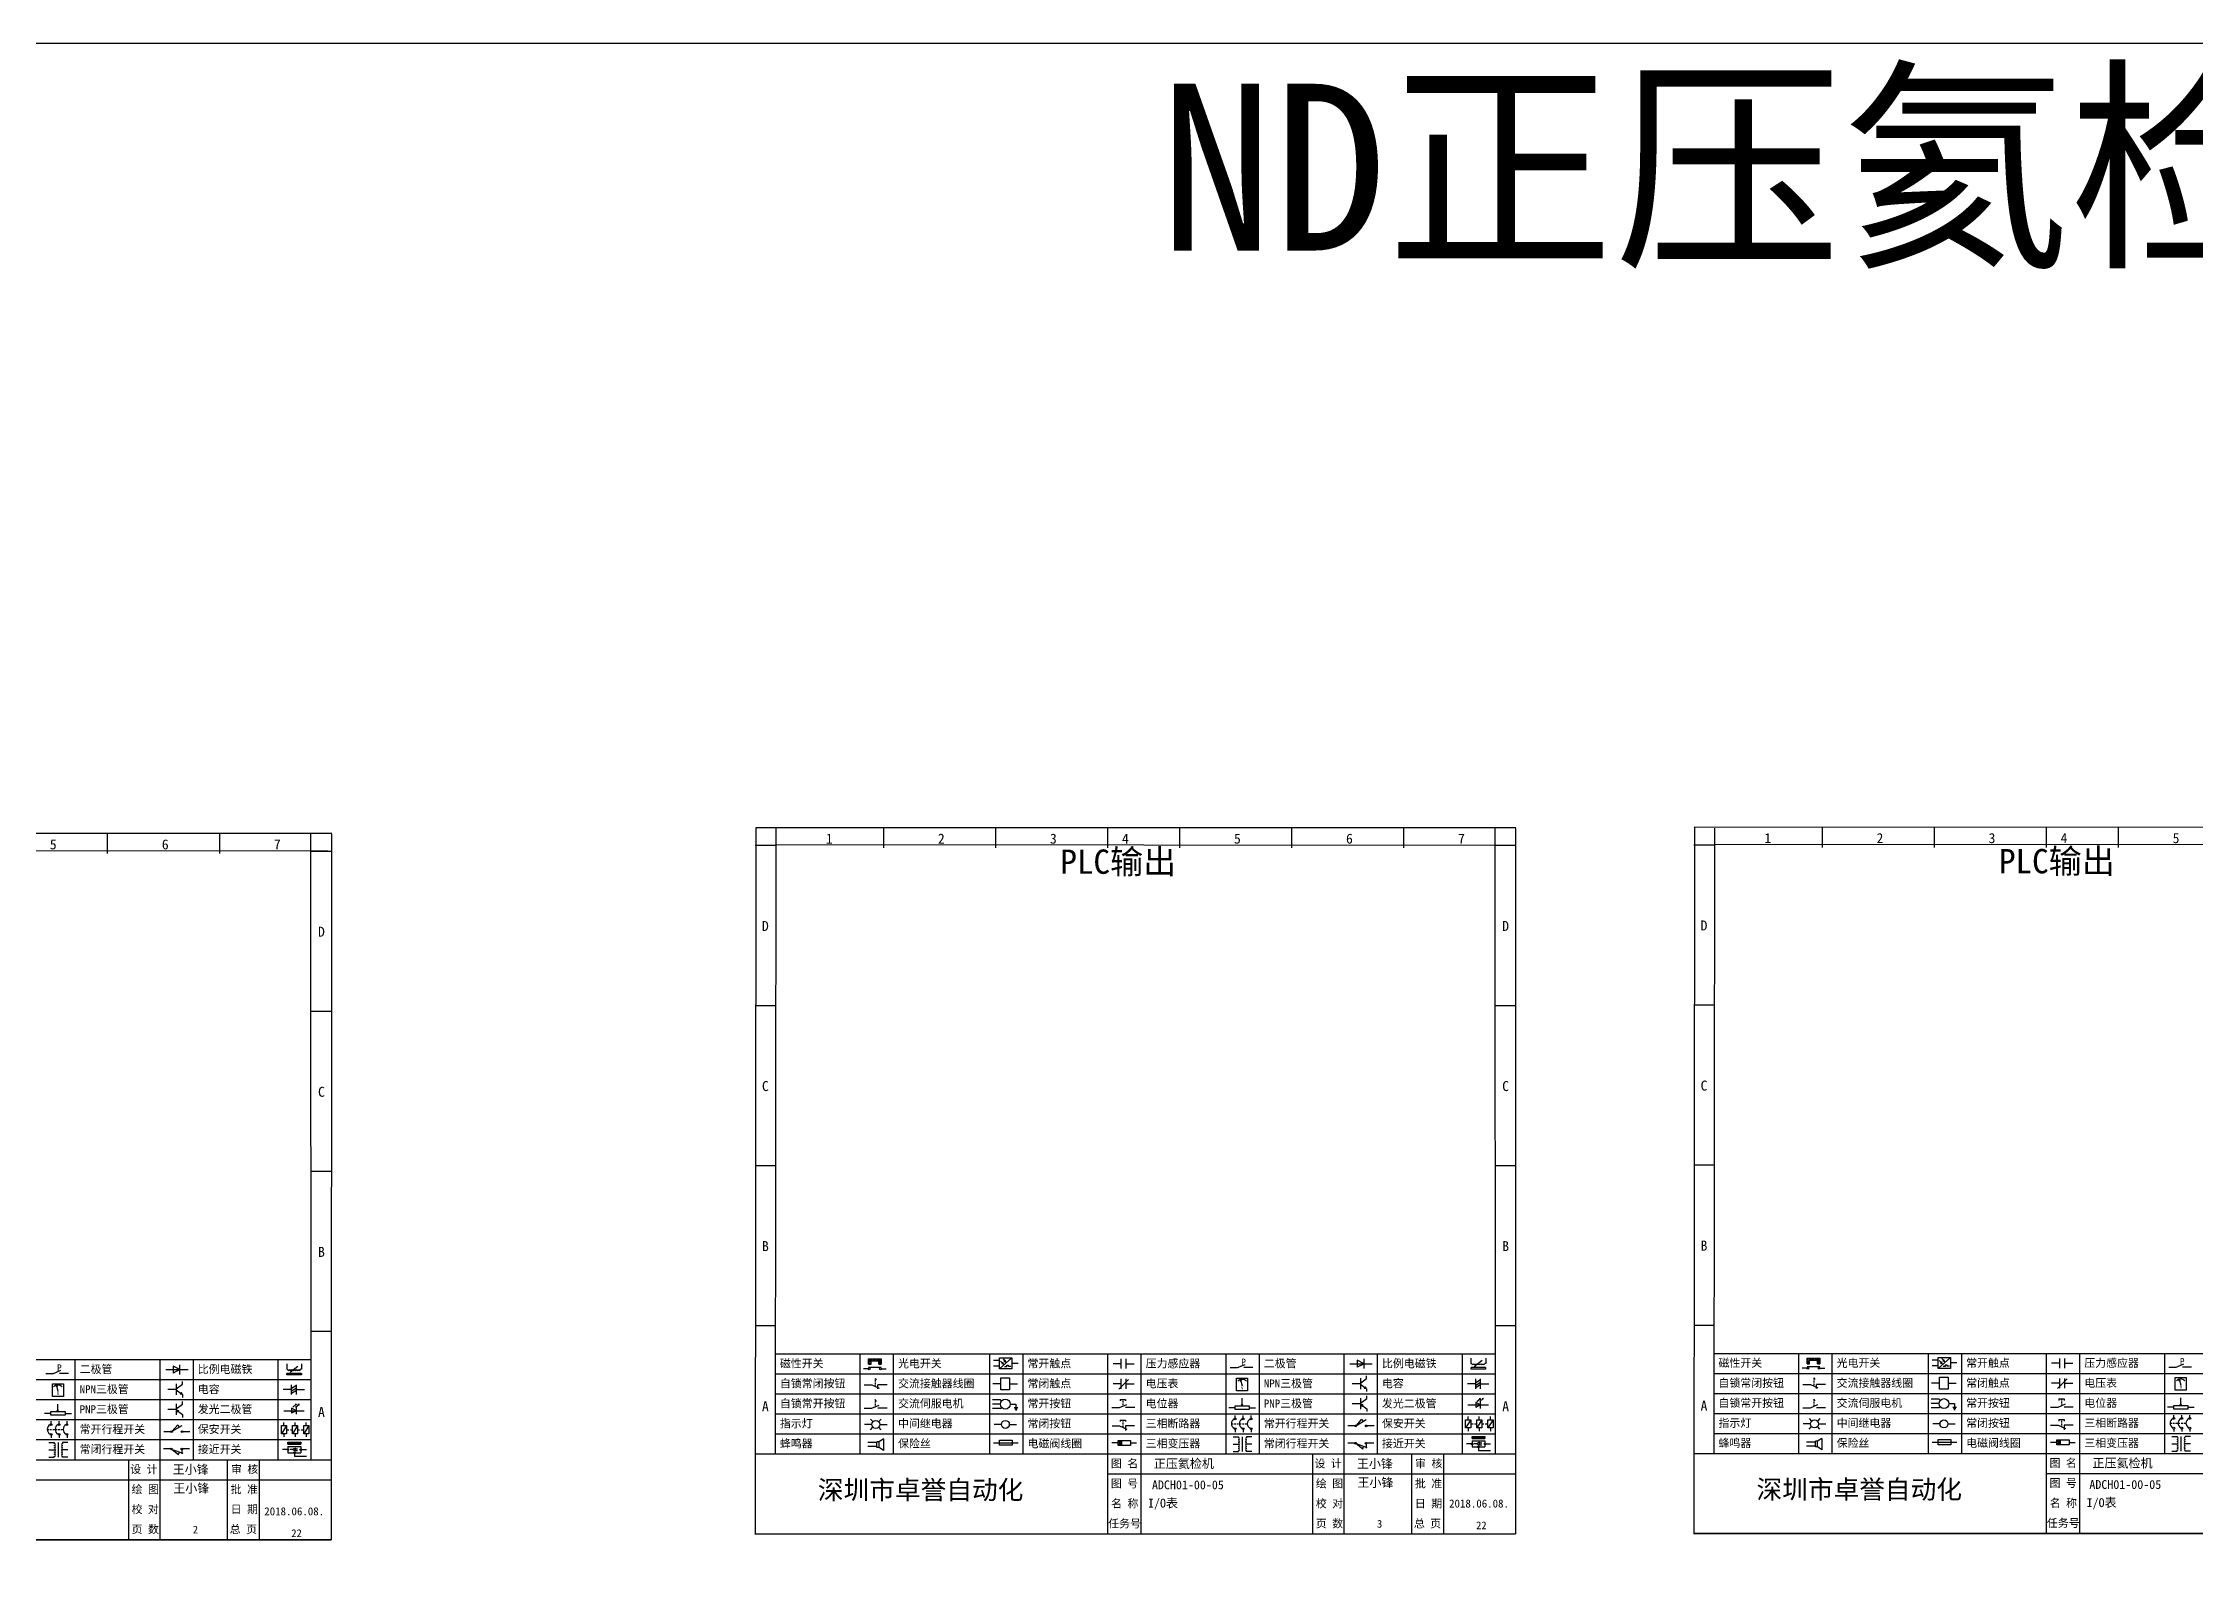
# Model space of a CAD drawing. Header units: millimetres. Extents: x 946 to 4507, y -1073 to 3239.
# Drawn here: x 1935 to 2580, y 313 to 769 of the extents above; entities that cross this region are included whole.
import ezdxf

# ---------------------------------------------------------------- set-up
doc = ezdxf.new("R2010")
doc.units = ezdxf.units.MM
doc.styles.get("Standard").update_dxf_attribs({"font": ''})
doc.styles.add('汉字', font='')
doc.styles.get('Standard').set_extended_font_data('SimSun')
doc.styles.get('汉字').set_extended_font_data('新宋体')

# ---------------------------------------------------------------- blocks, each defined once
blk = doc.blocks.new('磁性开关')
at = {"linetype": 'ByBlock'}
h = blk.add_hatch(dxfattribs=at)
h.set_pattern_fill('ANSI31', color=256, scale=0.1, style=0)
h.paths.add_polyline_path([(-1907.69, -775.29), (-1910.88, -775.29), (-1910.88, -776.69), (-1910.25, -776.69), (-1910.25, -775.79), (-1908.31, -775.79), (-1908.31, -776.69), (-1907.69, -776.69)])
for p, q in [((-1910.91, -777.81), (-1912.09, -777.81)), ((-1910.88, -776.69), (-1910.88, -775.29)), ((-1910.88, -775.29), (-1907.69, -775.29)), ((-1910.88, -776.69), (-1910.25, -776.69)), ((-1910.88, -777.39), (-1907.69, -777.39)), ((-1910.25, -776.69), (-1910.25, -775.79)), ((-1910.25, -775.79), (-1908.31, -775.79)), ((-1908.31, -776.69), (-1908.31, -775.79)), ((-1908.31, -776.69), (-1907.69, -776.69)), ((-1907.69, -775.29), (-1907.69, -776.69)), ((-1907.66, -777.81), (-1906.48, -777.81))]:
    blk.add_line(p, q, dxfattribs=at)
for centre in [(-1910.68, -777.81), (-1907.88, -777.81)]:
    blk.add_circle(centre, 0.225, dxfattribs=at)
blk = doc.blocks.new('*U188')
at = {"linetype": 'ByBlock'}
for p, q in [((-1911.92, -782.07), (-1910.06, -782.07)), ((-1910.06, -782.07), (-1908.18, -782.88)), ((-1909.23, -780.45), (-1909.23, -780.67)), ((-1909.23, -780.45), (-1908.92, -780.84)), ((-1909.23, -780.84), (-1909.23, -781.05)), ((-1909.23, -781.23), (-1909.23, -781.44)), ((-1909.23, -781.61), (-1909.23, -781.83)), ((-1909.23, -782), (-1909.23, -782.21)), ((-1909.23, -782.38), (-1909.23, -782.43)), ((-1908.52, -783.07), (-1908.52, -782.07)), ((-1906.25, -782.07), (-1908.52, -782.07))]:
    blk.add_line(p, q, dxfattribs=at)
blk = doc.blocks.new('常开按钮')
at = {"linetype": 'ByBlock'}
for p, q in [((-1911.92, -787.73), (-1910.06, -787.73)), ((-1910.06, -787.73), (-1908.18, -786.93)), ((-1909.9, -785.68), (-1908.56, -785.68)), ((-1909.9, -785.68), (-1909.9, -786.07)), ((-1909.23, -785.68), (-1909.23, -785.89)), ((-1909.23, -786.06), (-1909.23, -786.28)), ((-1909.23, -786.45), (-1909.23, -786.67)), ((-1909.23, -786.84), (-1909.23, -787.05)), ((-1909.23, -787.22), (-1909.23, -787.38)), ((-1908.56, -785.68), (-1908.56, -786.07)), ((-1906.25, -787.73), (-1908.52, -787.73))]:
    blk.add_line(p, q, dxfattribs=at)
blk = doc.blocks.new('*U189')
at = {"linetype": 'ByBlock'}
for p, q in [((-1908.88, -791.17), (-1909.23, -790.71)), ((-1909.23, -790.71), (-1909.23, -790.92)), ((-1911.92, -792.89), (-1910.06, -792.89)), ((-1910.06, -792.89), (-1908.18, -792.08)), ((-1909.23, -791.09), (-1909.23, -791.31)), ((-1909.23, -791.48), (-1909.23, -791.69)), ((-1909.23, -791.86), (-1909.23, -792.08)), ((-1909.23, -792.25), (-1909.23, -792.47)), ((-1906.25, -792.89), (-1908.52, -792.89))]:
    blk.add_line(p, q, dxfattribs=at)
blk = doc.blocks.new('蜂鸣器')
at = {"linetype": 'ByBlock'}
for p, q in [((-1908.25, -796.26), (-1908.8, -796.26)), ((-1908.8, -797.68), (-1908.8, -796.26)), ((-1907.17, -795.53), (-1908.25, -796.26)), ((-1908.25, -797.68), (-1908.25, -796.26)), ((-1907.17, -795.53), (-1907.17, -798.41)), ((-1908.8, -796.48), (-1911.01, -796.48)), ((-1908.8, -797.46), (-1911.01, -797.46)), ((-1908.25, -797.68), (-1908.8, -797.68)), ((-1907.17, -798.41), (-1908.25, -797.68))]:
    blk.add_line(p, q, dxfattribs=at)
blk = doc.blocks.new('光电开关')
at = {"linetype": 'ByBlock'}
h = blk.add_hatch(dxfattribs=at)
h.set_pattern_fill('ANSI31', color=256, scale=0.01, style=0)
h.set_pattern_definition([(45, (0.172267, 0), (-0.0224506403, 0.0224506403), [])])
h.paths.add_polyline_path([(-1882.44, -776.34), (-1882.5, -775.91), (-1882.68, -776.07)])
h.paths.add_polyline_path([(-1882.44, -776.34), (-1882.68, -776.07), (-1882.86, -776.23)])
h.paths.add_polyline_path([(-1883.11, -776.45), (-1883.29, -776.61), (-1883.05, -776.88)])
h.paths.add_polyline_path([(-1883.29, -776.61), (-1883.47, -776.77), (-1883.05, -776.88)])
for p, q in [((-1884.01, -775.96), (-1885.56, -775.96)), ((-1884.01, -777.39), (-1885.56, -777.39)), ((-1880.91, -775.3), (-1884.01, -778.05)), ((-1883.75, -776.09), (-1883.05, -776.88)), ((-1883.11, -776.45), (-1883.47, -776.77)), ((-1883.05, -776.88), (-1883.47, -776.77)), ((-1883.14, -775.55), (-1882.44, -776.34)), ((-1883.05, -776.88), (-1883.11, -776.45)), ((-1882.5, -775.91), (-1882.86, -776.23)), ((-1882.44, -776.34), (-1882.86, -776.23)), ((-1882.78, -777.47), (-1882.23, -777.47)), ((-1882.44, -776.34), (-1882.5, -775.91)), ((-1882.23, -777.47), (-1882.23, -777.14)), ((-1882.23, -777.14), (-1881.78, -777.14)), ((-1881.78, -777.47), (-1881.78, -777.14)), ((-1881.23, -777.47), (-1881.78, -777.47)), ((-1879.37, -776.67), (-1880.91, -776.67))]:
    blk.add_line(p, q, dxfattribs=at)
blk.add_lwpolyline([(-1884.01, -775.3), (-1880.91, -775.3), (-1880.91, -778.05), (-1884.01, -778.05)], close=True, dxfattribs=at)
blk = doc.blocks.new('交流接触器线圈')
at = {"linetype": 'ByBlock'}
for p, q in [((-1880.82, -781.77), (-1882.87, -781.77)), ((-1878.72, -781.77), (-1876.67, -781.77))]:
    blk.add_line(p, q, dxfattribs=at)
blk.add_lwpolyline([(-1880.82, -780.28), (-1878.72, -780.28), (-1878.72, -783.26), (-1880.82, -783.26)], close=True, dxfattribs=at)
blk = doc.blocks.new('交流伺服电机')
at = {"linetype": 'ByBlock'}
for p, q in [((-1880.97, -785.75), (-1882.94, -785.75)), ((-1880.97, -786.85), (-1882.94, -786.85)), ((-1880.97, -787.94), (-1882.94, -787.94)), ((-1880.97, -785.75), (-1880.65, -786.03)), ((-1880.97, -787.94), (-1880.65, -787.67)), ((-1878.49, -786.85), (-1877.07, -786.85)), ((-1877.54, -787.72), (-1876.59, -787.72)), ((-1877.38, -788.01), (-1876.75, -788.01)), ((-1877.23, -788.29), (-1876.9, -788.29)), ((-1877.07, -786.85), (-1877.07, -787.72))]:
    blk.add_line(p, q, dxfattribs=at)
blk.add_circle((-1879.73, -786.85), 1.24, dxfattribs=at)
blk = doc.blocks.new('中间继电器')
at = {"linetype": 'ByBlock'}
for p, q in [((-1880.72, -791.92), (-1882.54, -791.92)), ((-1878.74, -791.92), (-1876.92, -791.92))]:
    blk.add_line(p, q, dxfattribs=at)
blk.add_circle((-1879.73, -791.92), 0.992, dxfattribs=at)
blk = doc.blocks.new('保险丝')
at = {"linetype": 'ByBlock'}
blk.add_line((-1882.72, -796.49), (-1876.55, -796.49), dxfattribs=at)
blk.add_lwpolyline([(-1881.2, -795.86), (-1878.06, -795.86), (-1878.06, -797.12), (-1881.2, -797.12)], close=True, dxfattribs=at)
blk = doc.blocks.new('指示灯')
at = {"linetype": 'ByBlock'}
for p, q in [((-1854.25, -776.92), (-1856.06, -776.92)), ((-1854.62, -775.59), (-1853.97, -776.23)), ((-1854.62, -778.25), (-1853.97, -777.61)), ((-1851.9, -775.59), (-1852.54, -776.23)), ((-1851.9, -778.25), (-1852.54, -777.61)), ((-1852.26, -776.92), (-1850.45, -776.92))]:
    blk.add_line(p, q, dxfattribs=at)
blk.add_circle((-1853.26, -776.92), 0.992, dxfattribs=at)
blk = doc.blocks.new('常开触点')
at = {"linetype": 'ByBlock'}
for p, q in [((-1853.82, -781.77), (-1855.88, -781.77)), ((-1853.82, -782.99), (-1853.82, -780.56)), ((-1852.6, -782.99), (-1852.6, -780.56)), ((-1852.6, -781.77), (-1850.55, -781.77))]:
    blk.add_line(p, q, dxfattribs=at)
blk = doc.blocks.new('常闭触点')
at = {"linetype": 'ByBlock'}
for p, q in [((-1853.82, -786.77), (-1855.88, -786.77)), ((-1852.01, -785.66), (-1854.43, -788.1)), ((-1853.82, -787.99), (-1853.82, -785.56)), ((-1852.6, -787.99), (-1852.6, -785.56)), ((-1852.6, -786.77), (-1850.55, -786.77))]:
    blk.add_line(p, q, dxfattribs=at)
blk = doc.blocks.new('常闭按钮')
at = {"linetype": 'ByBlock'}
for p, q in [((-1854.11, -790.83), (-1852.77, -790.83)), ((-1854.11, -790.83), (-1854.11, -791.22)), ((-1853.44, -790.83), (-1853.44, -791.04)), ((-1852.77, -790.83), (-1852.77, -791.22)), ((-1856.13, -792.28), (-1854.28, -792.28)), ((-1854.28, -792.28), (-1852.4, -793.09)), ((-1853.44, -791.21), (-1853.44, -791.43)), ((-1853.44, -791.6), (-1853.44, -791.82)), ((-1853.44, -791.99), (-1853.44, -792.2)), ((-1853.44, -792.37), (-1853.44, -792.53)), ((-1850.47, -792.28), (-1852.73, -792.28)), ((-1852.73, -792.28), (-1852.73, -793.43))]:
    blk.add_line(p, q, dxfattribs=at)
blk = doc.blocks.new('电磁阀线圈')
at = {"linetype": 'ByBlock'}
for p, q in [((-1854.61, -795.92), (-1853.75, -797.16)), ((-1853.75, -795.92), (-1854.61, -797.16)), ((-1853.75, -795.92), (-1853.75, -797.16)), ((-1854.61, -796.54), (-1856.17, -796.54)), ((-1851.53, -796.54), (-1849.97, -796.54))]:
    blk.add_line(p, q, dxfattribs=at)
blk.add_lwpolyline([(-1854.61, -795.92), (-1851.53, -795.92), (-1851.53, -797.16), (-1854.61, -797.16)], close=True, dxfattribs=at)
blk = doc.blocks.new('电容')
at = {"linetype": 'ByBlock'}
for p, q in [((-1756.08, -781.77), (-1758.13, -781.77)), ((-1756.08, -782.99), (-1756.08, -780.56)), ((-1754.86, -780.79), (-1756.08, -781.55)), ((-1754.86, -781.44), (-1756.08, -782.2)), ((-1754.86, -781.99), (-1756.08, -782.75)), ((-1754.86, -782.99), (-1754.86, -780.56)), ((-1754.86, -781.77), (-1752.81, -781.77))]:
    blk.add_line(p, q, dxfattribs=at)
blk = doc.blocks.new('电压表')
at = {"linetype": 'ByBlock'}
for p, q in [((-1814.84, -780.75), (-1814.91, -781.13)), ((-1814.6, -781.05), (-1814.91, -781.13)), ((-1814.84, -780.75), (-1814.46, -782.26)), ((-1814.84, -780.75), (-1814.6, -781.05))]:
    blk.add_line(p, q, dxfattribs=at)
blk.add_lwpolyline([(-1815.84, -780.34), (-1813.07, -780.34), (-1813.07, -783.49), (-1815.84, -783.49)], close=True, dxfattribs=at)
blk.add_arc((-1814.46, -782.26), 1.56, 46.8313, 133.1687, dxfattribs=at)
at = {"linetype": 'ByBlock', "insert": (-1814.7, -782.39), "char_height": 0.75, "width": 0.6768, "attachment_point": 1}
blk.add_mtext('V', dxfattribs=at)
blk = doc.blocks.new('电位器')
at = {"linetype": 'ByBlock'}
for p, q in [((-1814.45, -787.3), (-1814.45, -785.39)), ((-1816.21, -787.75), (-1817.79, -787.75)), ((-1814.45, -787.3), (-1814.62, -786.96)), ((-1814.62, -786.96), (-1814.27, -786.96)), ((-1814.45, -787.3), (-1814.27, -786.96)), ((-1812.68, -787.75), (-1811.1, -787.75))]:
    blk.add_line(p, q, dxfattribs=at)
blk.add_lwpolyline([(-1816.21, -787.3), (-1812.68, -787.3), (-1812.68, -788.2), (-1816.21, -788.2)], close=True, dxfattribs=at)
blk = doc.blocks.new('三相断路器')
at = {"linetype": 'ByBlock'}
for p, q in [((-1816.17, -790.33), (-1816.17, -789.7)), ((-1814.17, -790.33), (-1814.17, -789.7)), ((-1812.18, -790.33), (-1812.18, -789.7)), ((-1817.14, -791.74), (-1816.72, -791.74)), ((-1816.45, -791.74), (-1816.03, -791.74)), ((-1816.17, -793.19), (-1816.17, -793.83)), ((-1815.76, -791.74), (-1815.34, -791.74)), ((-1815.07, -791.74), (-1814.65, -791.74)), ((-1814.38, -791.74), (-1813.96, -791.74)), ((-1814.17, -793.19), (-1814.17, -793.83)), ((-1813.69, -791.74), (-1813.27, -791.74)), ((-1812.18, -793.19), (-1812.18, -793.83))]:
    blk.add_line(p, q, dxfattribs=at)
for centre in [(-1816.17, -790.55), (-1814.17, -790.55), (-1812.18, -790.55), (-1816.17, -792.98), (-1814.17, -792.98), (-1812.18, -792.98)]:
    blk.add_circle(centre, 0.219, dxfattribs=at)
for centre in [(-1815.81, -791.74), (-1813.82, -791.74), (-1811.83, -791.74)]:
    blk.add_arc(centre, 1.32, 115.5791, 244.4209, dxfattribs=at)
blk = doc.blocks.new('三相变压器')
at = {"linetype": 'ByBlock'}
for p, q in [((-1816.69, -795.03), (-1815.37, -795.03)), ((-1815.37, -795.03), (-1815.37, -795.24)), ((-1814.34, -798.7), (-1814.34, -795.04)), ((-1812, -795.03), (-1813.32, -795.03)), ((-1813.32, -795.03), (-1813.32, -795.24)), ((-1816.69, -796.87), (-1815.37, -796.87)), ((-1816.69, -798.71), (-1815.37, -798.71)), ((-1815.37, -798.71), (-1815.37, -798.5)), ((-1812, -796.87), (-1813.32, -796.87)), ((-1813.32, -798.71), (-1813.32, -798.5)), ((-1812, -798.71), (-1813.32, -798.71))]:
    blk.add_line(p, q, dxfattribs=at)
for centre, start, end in [((-1815.37, -795.51), 270, 90), ((-1815.37, -796.06), 270, 90), ((-1813.32, -795.51), 90, 270), ((-1813.32, -796.06), 90, 270), ((-1815.37, -796.6), 270, 90), ((-1815.37, -797.14), 270, 90), ((-1815.37, -797.68), 270, 90), ((-1815.37, -798.23), 270, 90), ((-1813.32, -796.6), 90, 270), ((-1813.32, -797.14), 90, 270), ((-1813.32, -797.68), 90, 270), ((-1813.32, -798.23), 90, 270)]:
    blk.add_arc(centre, 0.271, start, end, dxfattribs=at)
blk = doc.blocks.new('二极管')
at = {"linetype": 'ByBlock'}
for p, q in [((-1787.52, -776.77), (-1781.92, -776.77)), ((-1783.97, -776.77), (-1785.69, -775.9)), ((-1785.69, -775.9), (-1785.69, -777.65)), ((-1783.97, -776.77), (-1785.69, -777.65)), ((-1783.97, -777.99), (-1783.97, -775.56))]:
    blk.add_line(p, q, dxfattribs=at)
blk = doc.blocks.new('NPN三极管')
at = {"linetype": 'ByBlock'}
for p, q in [((-1784.15, -780.66), (-1784.15, -779.98)), ((-1785.73, -781.97), (-1787.81, -781.97)), ((-1785.73, -780.61), (-1785.73, -783.32)), ((-1785.73, -781.82), (-1784.15, -780.66)), ((-1785.73, -782.11), (-1784.15, -783.27)), ((-1784.41, -782.73), (-1784.74, -783.18)), ((-1784.15, -783.27), (-1784.74, -783.18)), ((-1784.15, -783.27), (-1784.41, -782.73)), ((-1784.15, -783.27), (-1784.15, -783.96))]:
    blk.add_line(p, q, dxfattribs=at)
blk = doc.blocks.new('发光二极管')
at = {"linetype": 'ByBlock'}
for p, q in [((-1755.78, -785.92), (-1754.89, -785.14)), ((-1754.89, -785.14), (-1755.2, -785.22)), ((-1755.2, -785.22), (-1755.01, -785.43)), ((-1755.08, -785.92), (-1754.18, -785.14)), ((-1754.89, -785.14), (-1755.01, -785.43)), ((-1754.18, -785.14), (-1754.49, -785.22)), ((-1754.49, -785.22), (-1754.31, -785.43)), ((-1754.18, -785.14), (-1754.31, -785.43)), ((-1758.01, -786.77), (-1752.89, -786.77)), ((-1754.84, -786.77), (-1756.04, -786.16)), ((-1756.04, -786.16), (-1756.04, -787.39)), ((-1754.84, -786.77), (-1756.04, -787.39)), ((-1754.84, -787.63), (-1754.84, -785.92))]:
    blk.add_line(p, q, dxfattribs=at)
blk = doc.blocks.new('PNP三极管')
at = {"linetype": 'ByBlock'}
for p, q in [((-1784.9, -785.38), (-1784.9, -788.09)), ((-1784.9, -786.59), (-1783.32, -785.43)), ((-1783.32, -785.43), (-1783.32, -784.75)), ((-1784.9, -786.74), (-1786.98, -786.74)), ((-1784.9, -786.88), (-1783.32, -788.04)), ((-1784.9, -786.88), (-1784.31, -786.97)), ((-1784.9, -786.88), (-1784.64, -787.42)), ((-1784.31, -786.97), (-1784.64, -787.42)), ((-1783.32, -788.04), (-1783.32, -788.73))]:
    blk.add_line(p, q, dxfattribs=at)
blk = doc.blocks.new('常开行程开关')
at = {"linetype": 'ByBlock'}
for p, q in [((-1785.89, -792.17), (-1784.52, -790.62)), ((-1785.89, -792.17), (-1783.43, -790.72)), ((-1784.52, -790.62), (-1784.19, -791.17)), ((-1786.29, -792.3), (-1788.01, -792.3)), ((-1781.48, -792.3), (-1783.21, -792.3))]:
    blk.add_line(p, q, dxfattribs=at)
for centre in [(-1786.07, -792.3), (-1783.42, -792.3)]:
    blk.add_circle(centre, 0.219, dxfattribs=at)
blk = doc.blocks.new('常闭行程开关')
at = {"linetype": 'ByBlock'}
for p, q in [((-1786.34, -796.62), (-1788.07, -796.62)), ((-1785.93, -796.72), (-1783.25, -797.7)), ((-1785.93, -796.72), (-1784.3, -798)), ((-1784.3, -798), (-1784.08, -797.4)), ((-1783.48, -796.84), (-1783.48, -797.85)), ((-1781.54, -796.62), (-1783.26, -796.62))]:
    blk.add_line(p, q, dxfattribs=at)
for centre in [(-1786.12, -796.62), (-1783.48, -796.62)]:
    blk.add_circle(centre, 0.219, dxfattribs=at)
blk = doc.blocks.new('比例电磁阀')
at = {"linetype": 'ByBlock'}
for p, q in [((-1757.26, -775.38), (-1757.26, -776.71)), ((-1757.26, -776.71), (-1757.05, -776.71)), ((-1753.6, -777.73), (-1757.25, -777.73)), ((-1757.25, -778.13), (-1757.25, -777.73)), ((-1753.6, -778.13), (-1757.25, -778.13)), ((-1754.5, -775.98), (-1756.35, -777.44)), ((-1756.35, -777.44), (-1756.25, -777.25)), ((-1756.35, -777.44), (-1756.15, -777.38)), ((-1756.15, -777.38), (-1756.25, -777.25)), ((-1753.58, -776.71), (-1753.8, -776.71)), ((-1753.6, -777.73), (-1753.6, -778.13)), ((-1753.58, -775.38), (-1753.58, -776.71))]:
    blk.add_line(p, q, dxfattribs=at)
for centre in [(-1756.78, -776.71), (-1756.24, -776.71), (-1755.7, -776.71), (-1755.15, -776.71), (-1754.61, -776.71), (-1754.07, -776.71)]:
    blk.add_arc(centre, 0.271, 180, 0, dxfattribs=at)
blk = doc.blocks.new('保安开关')
at = {"linetype": 'ByBlock'}
for p, q in [((-1757.33, -790.79), (-1758.6, -792.81)), ((-1757.96, -790.79), (-1757.96, -789.97)), ((-1754.54, -790.79), (-1755.81, -792.81)), ((-1755.17, -790.79), (-1755.17, -789.97)), ((-1751.75, -790.79), (-1753.02, -792.81)), ((-1752.39, -790.79), (-1752.39, -789.97)), ((-1757.96, -792.81), (-1757.96, -793.62)), ((-1757.33, -791.8), (-1756.72, -791.8)), ((-1756.35, -791.8), (-1755.89, -791.8)), ((-1755.17, -792.81), (-1755.17, -793.62)), ((-1754.52, -791.8), (-1754.06, -791.8)), ((-1753.69, -791.8), (-1753.08, -791.8)), ((-1752.39, -792.81), (-1752.39, -793.62))]:
    blk.add_line(p, q, dxfattribs=at)
for points in [[(-1758.6, -790.79), (-1757.33, -790.79), (-1757.33, -792.81), (-1758.6, -792.81)], [(-1755.81, -790.79), (-1754.54, -790.79), (-1754.54, -792.81), (-1755.81, -792.81)], [(-1753.02, -790.79), (-1751.75, -790.79), (-1751.75, -792.81), (-1753.02, -792.81)]]:
    blk.add_lwpolyline(points, close=True, dxfattribs=at)
blk = doc.blocks.new('接近开关')
at = {"linetype": 'ByBlock'}
h = blk.add_hatch(dxfattribs=at)
h.set_pattern_fill('ANSI31', color=256, scale=0.01, style=0)
h.set_pattern_definition([(45, (-89.131516, -30.795668), (-0.0224506403, 0.0224506403), [])])
h.paths.add_polyline_path([(-1513.76, -1123.35), (-1513.76, -1122.85), (-1516.96, -1122.85), (-1516.96, -1123.35)])
for p, q in [((-1516.96, -1123.35), (-1516.96, -1122.85)), ((-1516.96, -1122.85), (-1513.76, -1122.85)), ((-1516.96, -1123.35), (-1513.76, -1123.35)), ((-1516.96, -1123.95), (-1513.76, -1123.95)), ((-1516.96, -1123.95), (-1516.96, -1125.47)), ((-1515.11, -1124.31), (-1515.91, -1124.71)), ((-1515.25, -1124.45), (-1515.25, -1124.61)), ((-1515.11, -1124.31), (-1515.11, -1125.11)), ((-1515.11, -1124.48), (-1514.58, -1124.48)), ((-1513.76, -1122.85), (-1513.76, -1123.35)), ((-1513.76, -1123.95), (-1513.76, -1125.47)), ((-1517.18, -1124.71), (-1518.36, -1124.71)), ((-1516.96, -1125.47), (-1513.76, -1125.47)), ((-1515.91, -1124.71), (-1516.45, -1124.71)), ((-1515.11, -1125.11), (-1515.91, -1124.71)), ((-1515.36, -1125.69), (-1515.36, -1126.36)), ((-1515.36, -1126.36), (-1512.36, -1126.36)), ((-1515.33, -1124.53), (-1515.17, -1124.53)), ((-1515.33, -1124.88), (-1515.17, -1124.88)), ((-1515.11, -1124.94), (-1514.58, -1124.94)), ((-1513.54, -1124.71), (-1512.36, -1124.71))]:
    blk.add_line(p, q, dxfattribs=at)
for centre in [(-1516.96, -1124.71), (-1513.76, -1124.71), (-1515.36, -1125.47)]:
    blk.add_circle(centre, 0.225, dxfattribs=at)
blk = doc.blocks.new('压力感应器')
at = {"linetype": 'ByBlock'}
for p, q in [((-1817.44, -777.73), (-1815.59, -777.73)), ((-1815.59, -777.73), (-1813.71, -776.93)), ((-1811.78, -777.73), (-1814.05, -777.73))]:
    blk.add_line(p, q, dxfattribs=at)
at = {"linetype": 'ByBlock', "insert": (-1814.65, -775.48), "char_height": 1.68, "width": 1.2242, "attachment_point": 1}
blk.add_mtext('{\\fNSimSun|b0|i0|c134|p49;P}', dxfattribs=at)
blk = doc.blocks.new('*U190')
at = {"linetype": 'ByBlock'}
for p, q in [((-1911.92, -782.07), (-1910.06, -782.07)), ((-1910.06, -782.07), (-1908.18, -782.88)), ((-1909.23, -780.45), (-1909.23, -780.67)), ((-1909.23, -780.45), (-1908.92, -780.84)), ((-1909.23, -780.84), (-1909.23, -781.05)), ((-1909.23, -781.23), (-1909.23, -781.44)), ((-1909.23, -781.61), (-1909.23, -781.83)), ((-1909.23, -782), (-1909.23, -782.21)), ((-1909.23, -782.38), (-1909.23, -782.43)), ((-1908.52, -783.07), (-1908.52, -782.07)), ((-1906.25, -782.07), (-1908.52, -782.07))]:
    blk.add_line(p, q, dxfattribs=at)
blk = doc.blocks.new('*U191')
at = {"linetype": 'ByBlock'}
for p, q in [((-1908.88, -791.17), (-1909.23, -790.71)), ((-1909.23, -790.71), (-1909.23, -790.92)), ((-1911.92, -792.89), (-1910.06, -792.89)), ((-1910.06, -792.89), (-1908.18, -792.08)), ((-1909.23, -791.09), (-1909.23, -791.31)), ((-1909.23, -791.48), (-1909.23, -791.69)), ((-1909.23, -791.86), (-1909.23, -792.08)), ((-1909.23, -792.25), (-1909.23, -792.47)), ((-1906.25, -792.89), (-1908.52, -792.89))]:
    blk.add_line(p, q, dxfattribs=at)

msp = doc.modelspace()

# ---------------------------------------------------------------- linework, layer by layer
at = {"linetype": 'ByBlock'}
for p, q in [((2021.387, 532.224), (1793.484, 532.277)), ((2021.304, 532.059), (2021.227, 320.516)), ((2148.55, 533.965), (2148.362, 322.237)), ((2376.522, 533.944), (2148.619, 533.997)), ((2154.61, 533.742), (2154.362, 346.237)), ((2376.439, 533.78), (2376.362, 322.237)), ((2430.043, 534.12), (2429.856, 322.392)), ((2658.015, 534.1), (2430.113, 534.153)), ((2436.103, 533.898), (2435.856, 346.392)), ((2020.224, 526.973), (1799.319, 527.104)), ((2375.359, 528.694), (2154.454, 528.825)), ((2656.853, 528.849), (2435.948, 528.98)), ((2021.227, 320.516), (1793.14, 320.475)), ((1793.14, 320.475), (2021.227, 320.516)), ((2376.362, 322.237), (2148.275, 322.196)), ((2148.275, 322.196), (2376.362, 322.237)), ((2657.856, 322.392), (2429.768, 322.351)), ((2429.768, 322.351), (2657.856, 322.392))]:
    msp.add_line(p, q, dxfattribs=at)
at = {"color": 0, "lineweight": -2}
msp.add_lwpolyline([(945.997, 769.276), (4506.512, 769.276), (4506.512, -1073.067), (945.997, -1073.067)], close=True, dxfattribs=at)
at = {"linetype": 'ByBlock'}
for points in [[(1954.187, 526.224), (1954.187, 532.224)], [(1987.787, 526.224), (1987.787, 532.224)], [(2015.227, 344.516), (2015.142, 532.491)], [(2186.922, 527.944), (2186.922, 533.944)], [(2220.522, 527.944), (2220.522, 533.944)], [(2254.122, 527.944), (2254.122, 533.944)], [(2275.722, 527.944), (2275.722, 533.944)], [(2309.322, 527.944), (2309.322, 533.944)], [(2342.922, 527.944), (2342.922, 533.944)], [(2370.362, 346.237), (2370.277, 534.212)], [(2468.415, 528.1), (2468.415, 534.1)], [(2502.015, 528.1), (2502.015, 534.1)], [(2535.615, 528.1), (2535.615, 534.1)], [(2557.215, 528.1), (2557.215, 534.1)], [(2021.227, 526.916), (2015.227, 526.916)], [(2154.362, 528.637), (2148.362, 528.637)], [(2376.362, 528.637), (2370.362, 528.637)], [(2435.856, 528.792), (2429.856, 528.792)], [(2021.227, 478.916), (2015.227, 478.916)], [(2154.362, 480.637), (2148.362, 480.637)], [(2376.362, 480.637), (2370.362, 480.637)], [(2435.856, 480.792), (2429.856, 480.792)], [(2154.362, 432.637), (2148.362, 432.637)], [(2376.362, 432.637), (2370.362, 432.637)], [(2435.856, 432.792), (2429.856, 432.792)], [(2021.227, 430.916), (2015.227, 430.916)], [(2021.227, 382.916), (2015.227, 382.916)], [(2154.362, 384.637), (2148.362, 384.637)], [(2376.362, 384.637), (2370.362, 384.637)], [(2435.856, 384.792), (2429.856, 384.792)], [(1799.227, 374.516), (2015.227, 374.516)], [(1944.363, 374.516), (1944.363, 344.516)], [(1969.796, 374.516), (1969.796, 344.516)], [(1979.795, 374.516), (1979.795, 344.516)], [(2005.228, 374.516), (2005.228, 344.516)], [(2154.362, 376.237), (2370.362, 376.237)], [(2179.795, 376.237), (2179.795, 346.237)], [(2189.794, 376.237), (2189.794, 346.237)], [(2218.635, 376.237), (2218.635, 346.237)], [(2228.634, 376.237), (2228.634, 346.237)], [(2254.067, 376.237), (2254.067, 322.237)], [(2264.066, 376.237), (2264.066, 322.237)], [(2289.499, 376.237), (2289.499, 346.237)], [(2299.498, 376.237), (2299.498, 346.237)], [(2324.931, 376.237), (2324.931, 346.237)], [(2334.93, 376.237), (2334.93, 346.237)], [(2360.363, 376.237), (2360.363, 346.237)], [(2435.856, 376.392), (2651.856, 376.392)], [(2461.289, 376.392), (2461.289, 346.392)], [(2471.288, 376.392), (2471.288, 346.392)], [(2500.129, 376.392), (2500.129, 346.392)], [(2510.128, 376.392), (2510.128, 346.392)], [(2535.561, 376.392), (2535.561, 322.392)], [(2545.56, 376.392), (2545.56, 322.392)], [(2570.993, 376.392), (2570.993, 346.392)], [(1799.227, 368.516), (2015.227, 368.516)], [(2154.362, 370.237), (2370.362, 370.237)], [(2435.856, 370.392), (2651.856, 370.392)], [(1799.227, 362.516), (2015.227, 362.516)], [(2154.362, 364.237), (2370.362, 364.237)], [(2435.856, 364.392), (2651.856, 364.392)], [(1799.227, 356.516), (2015.227, 356.516)], [(2154.362, 358.237), (2370.362, 358.237)], [(2435.856, 358.392), (2651.856, 358.392)], [(1799.227, 350.516), (2015.227, 350.516)], [(2154.362, 352.237), (2370.362, 352.237)], [(2435.856, 352.392), (2651.856, 352.392)], [(1793.227, 344.516), (2021.227, 344.516)], [(1960.424, 344.516), (1960.424, 320.516)], [(1969.796, 344.516), (1969.796, 320.516)], [(1990.027, 344.516), (1990.027, 320.516)], [(1999.627, 344.516), (1999.627, 320.516)], [(2148.362, 346.237), (2376.362, 346.237)], [(2315.559, 346.237), (2315.559, 322.237)], [(2324.931, 346.237), (2324.931, 322.237)], [(2345.162, 346.237), (2345.162, 322.237)], [(2354.762, 346.237), (2354.762, 322.237)], [(2429.856, 346.392), (2657.856, 346.392)], [(1898.932, 338.516), (2021.227, 338.516)], [(2254.067, 340.237), (2376.362, 340.237)], [(2535.561, 340.392), (2657.856, 340.392)]]:
    msp.add_lwpolyline(points, dxfattribs=at)

# ---------------------------------------------------------------- block references
at = {"linetype": 'ByBlock', "xscale": 1.2, "yscale": 1.2, "zscale": 1.2}
for name, p in [('磁性开关', (4475.415, 1305.146)), ('光电开关', (4482.488, 1305.395)), ('光电开关', (4482.488, 1305.395)), ('常开触点', (4482.744, 1311.395)), ('压力感应器', (4471.751, 1305.395)), ('二极管', (4471.751, 1305.395)), ('比例电磁阀', (4471.751, 1305.395)), ('磁性开关', (4756.909, 1305.301)), ('光电开关', (4763.981, 1305.55)), ('光电开关', (4763.981, 1305.55)), ('常开触点', (4764.238, 1311.55)), ('压力感应器', (4753.244, 1305.55)), ('压力感应器', (4116.616, 1303.674)), ('二极管', (4116.616, 1303.674)), ('比例电磁阀', (4116.616, 1303.674)), ('*U188', (4475.415, 1305.395)), ('交流接触器线圈', (4479.08, 1305.395)), ('常闭触点', (4482.744, 1311.395)), ('电压表', (4471.751, 1305.395)), ('NPN三极管', (4472.741, 1305.67)), ('电容', (4471.751, 1305.395)), ('*U190', (4756.909, 1305.55)), ('交流接触器线圈', (4760.573, 1305.55)), ('常闭触点', (4764.238, 1311.55)), ('电压表', (4753.244, 1305.55)), ('电压表', (4116.616, 1303.674)), ('NPN三极管', (4117.606, 1303.949)), ('PNP三极管', (4116.616, 1303.674)), ('电容', (4116.616, 1303.674)), ('*U189', (4475.415, 1311.395)), ('交流伺服电机', (4479.08, 1305.395)), ('常开按钮', (4549.687, 1305.395)), ('电位器', (4471.751, 1305.395)), ('PNP三极管', (4471.751, 1305.395)), ('发光二极管', (4471.751, 1305.049)), ('*U191', (4756.909, 1311.55)), ('交流伺服电机', (4760.573, 1305.55)), ('常开按钮', (4831.181, 1305.55)), ('电位器', (4753.244, 1305.55)), ('电位器', (4116.616, 1303.674)), ('三相断路器', (4116.616, 1303.674)), ('保安开关', (4116.616, 1303.674)), ('发光二极管', (4116.616, 1303.328)), ('指示灯', (4408.472, 1287.395)), ('中间继电器', (4479.08, 1305.395)), ('常闭按钮', (4482.744, 1305.395)), ('三相断路器', (4471.751, 1305.395)), ('常开行程开关', (4471.751, 1305.395)), ('保安开关', (4471.751, 1305.395)), ('指示灯', (4689.966, 1287.55)), ('中间继电器', (4760.573, 1305.55)), ('常闭按钮', (4764.238, 1305.55)), ('三相断路器', (4753.244, 1305.55)), ('三相变压器', (4116.616, 1303.674)), ('常开行程开关', (4116.616, 1303.674)), ('接近开关', (3828.617, 1697.174)), ('蜂鸣器', (4475.415, 1305.395)), ('保险丝', (4479.08, 1305.395)), ('电磁阀线圈', (4482.744, 1305.395)), ('三相变压器', (4471.751, 1305.395)), ('常闭行程开关', (4471.751, 1305.395)), ('接近开关', (4183.752, 1698.895)), ('蜂鸣器', (4756.909, 1305.55)), ('保险丝', (4760.573, 1305.55)), ('电磁阀线圈', (4764.238, 1305.55)), ('三相变压器', (4753.244, 1305.55)), ('常闭行程开关', (4116.616, 1303.674))]:
    msp.add_blockref(name, p, dxfattribs=at)

# ---------------------------------------------------------------- texts
at = {"color": 3, "lineweight": 211, "insert": (2269.726, 757.07), "char_height": 50, "width": 931.67889, "attachment_point": 1}
msp.add_mtext('ND正压氦检机电气图', dxfattribs=at)
at = {"linetype": 'Continuous', "lineweight": 0, "insert": (2577.368, 577.774), "char_height": 3, "attachment_point": 1}
msp.add_mtext('{\\C5; }', dxfattribs=at)
at = {"linetype": 'ByBlock', "char_height": 3, "attachment_point": 1}
for s, insert, width in [('{\\fKaiTi_GB2312|b0|i0|c134|p0;5}', (1936.839, 530.509), 14.10204), ('{\\fKaiTi_GB2312|b0|i0|c134|p0;6}', (1970.439, 530.509), 14.10204), ('{\\fKaiTi_GB2312|b0|i0|c134|p0;7}', (2004.039, 530.509), 14.10204), ('{\\fKaiTi_GB2312|b0|i0|c134|p0;1}', (2169.575, 532.23), 14.10204), ('{\\fKaiTi_GB2312|b0|i0|c134|p0;2}', (2203.175, 532.23), 14.10204), ('{\\fKaiTi_GB2312|b0|i0|c134|p0;3}', (2236.775, 532.23), 14.10204), ('{\\fKaiTi_GB2312|b0|i0|c134|p0;4}', (2258.375, 532.23), 14.10204), ('{\\fKaiTi_GB2312|b0|i0|c134|p0;5}', (2291.975, 532.23), 14.10204), ('{\\fKaiTi_GB2312|b0|i0|c134|p0;6}', (2325.575, 532.23), 14.10204), ('{\\fKaiTi_GB2312|b0|i0|c134|p0;7}', (2359.175, 532.23), 14.10204), ('{\\fKaiTi_GB2312|b0|i0|c134|p0;1}', (2451.068, 532.386), 14.10204), ('{\\fKaiTi_GB2312|b0|i0|c134|p0;2}', (2484.668, 532.386), 14.10204), ('{\\fKaiTi_GB2312|b0|i0|c134|p0;3}', (2518.268, 532.386), 14.10204), ('{\\fKaiTi_GB2312|b0|i0|c134|p0;4}', (2539.868, 532.386), 14.10204), ('{\\fKaiTi_GB2312|b0|i0|c134|p0;5}', (2573.468, 532.386), 14.10204), ('{\\fKaiTi_GB2312|b0|i0|c134|p0;D}', (2017.276, 504.321), 6), ('{\\fKaiTi_GB2312|b0|i0|c134|p0;D}', (2150.412, 506.042), 6), ('{\\fKaiTi_GB2312|b0|i0|c134|p0;D}', (2372.412, 506.042), 6), ('{\\fKaiTi_GB2312|b0|i0|c134|p0;D}', (2431.905, 506.197), 6), ('{\\fKaiTi_GB2312|b0|i0|c134|p0;C}', (2017.276, 456.321), 6), ('{\\fKaiTi_GB2312|b0|i0|c134|p0;C}', (2150.412, 458.042), 6), ('{\\fKaiTi_GB2312|b0|i0|c134|p0;C}', (2372.412, 458.042), 6), ('{\\fKaiTi_GB2312|b0|i0|c134|p0;C}', (2431.905, 458.197), 6), ('{\\fKaiTi_GB2312|b0|i0|c134|p0;B}', (2017.276, 408.321), 6), ('{\\fKaiTi_GB2312|b0|i0|c134|p0;B}', (2150.412, 410.042), 6), ('{\\fKaiTi_GB2312|b0|i0|c134|p0;B}', (2372.412, 410.042), 6), ('{\\fKaiTi_GB2312|b0|i0|c134|p0;B}', (2431.905, 410.197), 6), ('{\\fKaiTi_GB2312|b0|i0|c134|p0;A}', (2150.412, 362.042), 6), ('{\\fKaiTi_GB2312|b0|i0|c134|p0;A}', (2372.412, 362.042), 6), ('{\\fKaiTi_GB2312|b0|i0|c134|p0;A}', (2431.905, 362.197), 6), ('{\\fKaiTi_GB2312|b0|i0|c134|p0;A}', (2017.276, 360.321), 6)]:
    msp.add_mtext(s, dxfattribs=dict(at, insert=insert, width=width))
at = {"attachment_point": 1}
for s, insert, char_height, width in [('{\\fKaiTi_GB2312|b0|i0|c134|p49;\\C7;PLC\\fSimSun|b0|i0|c134|p2;输出}', (2239.904, 527.47), 7.29, 863.80175), ('{\\fKaiTi_GB2312|b0|i0|c134|p49;\\C7;PLC\\fSimSun|b0|i0|c134|p2;输出}', (2521.397, 527.625), 7.29, 863.80175), ('王小锋', (1973.701, 342.903), 2.64, 90.38124), ('王小锋', (2328.836, 344.624), 2.64, 90.38124), ('王小锋', (1973.854, 337.24), 2.64, 90.38124), ('王小锋', (2328.989, 338.961), 2.64, 90.38124), ('{\\fKaiTi_GB2312|b0|i0|c134|p49;2018.06.08.}', (2001.154, 330.228), 2.4, 72.30504), ('{\\fKaiTi_GB2312|b0|i0|c134|p49;I/O表}', (2266.184, 332.79), 2.64, 90.38124), ('{\\fKaiTi_GB2312|b0|i0|c134|p49;2018.06.08.}', (2356.475, 332.565), 2.4, 72.30504), ('{\\fKaiTi_GB2312|b0|i0|c134|p49;I/O表}', (2547.677, 332.946), 2.64, 90.38124), ('{\\fKaiTi_GB2312|b0|i0|c134|p49;2}', (1979.73, 324.712), 2.304, 3.61622), ('{\\fKaiTi_GB2312|b0|i0|c134|p49;22}', (2009.272, 323.634), 2.304, 90.38124), ('{\\fKaiTi_GB2312|b0|i0|c134|p49;3}', (2334.865, 326.432), 2.304, 3.61622), ('{\\fKaiTi_GB2312|b0|i0|c134|p49;22}', (2364.593, 325.971), 2.304, 90.38124)]:
    msp.add_mtext(s, dxfattribs=dict(at, insert=insert, char_height=char_height, width=width))
at = {"char_height": 2.4, "attachment_point": 1, "style": '汉字'}
for s, insert in [('{\\fKaiTi_GB2312|b0|i0|c134|p49;磁性开关}', (2155.786, 374.56)), ('{\\fKaiTi_GB2312|b0|i0|c134|p49;光电开关}', (2191.218, 374.56)), ('{\\fKaiTi_GB2312|b0|i0|c134|p49;常开触点}', (2230.058, 374.56)), ('{\\fKaiTi_GB2312|b0|i0|c134|p49;压力感应器}', (2265.49, 374.56)), ('{\\fKaiTi_GB2312|b0|i0|c134|p49;二极管}', (2300.922, 374.56)), ('{\\fKaiTi_GB2312|b0|i0|c134|p49;比例电磁铁}', (2336.354, 374.56)), ('{\\fKaiTi_GB2312|b0|i0|c134|p49;磁性开关}', (2437.279, 374.715)), ('{\\fKaiTi_GB2312|b0|i0|c134|p49;光电开关}', (2472.711, 374.715)), ('{\\fKaiTi_GB2312|b0|i0|c134|p49;常开触点}', (2511.551, 374.715)), ('{\\fKaiTi_GB2312|b0|i0|c134|p49;压力感应器}', (2546.983, 374.715)), ('{\\fKaiTi_GB2312|b0|i0|c134|p49;二极管}', (1945.787, 372.839)), ('{\\fKaiTi_GB2312|b0|i0|c134|p49;比例电磁铁}', (1981.219, 372.839)), ('{\\fKaiTi_GB2312|b0|i0|c134|p49;自锁常闭按钮}', (2155.786, 368.56)), ('{\\fKaiTi_GB2312|b0|i0|c134|p49;交流接触器线圈}', (2191.218, 368.56)), ('{\\fKaiTi_GB2312|b0|i0|c134|p49;常闭触点}', (2230.058, 368.56)), ('{\\fKaiTi_GB2312|b0|i0|c134|p49;电压表}', (2265.49, 368.56)), ('{\\fKaiTi_GB2312|b0|i0|c134|p49;NPN三极管}', (2300.922, 368.56)), ('{\\fKaiTi_GB2312|b0|i0|c134|p49;电容}', (2336.354, 368.56)), ('{\\fKaiTi_GB2312|b0|i0|c134|p49;自锁常闭按钮}', (2437.279, 368.715)), ('{\\fKaiTi_GB2312|b0|i0|c134|p49;交流接触器线圈}', (2472.711, 368.715)), ('{\\fKaiTi_GB2312|b0|i0|c134|p49;常闭触点}', (2511.551, 368.715)), ('{\\fKaiTi_GB2312|b0|i0|c134|p49;电压表}', (2546.983, 368.715)), ('{\\fKaiTi_GB2312|b0|i0|c134|p49;NPN三极管}', (1945.787, 366.839)), ('{\\fKaiTi_GB2312|b0|i0|c134|p49;电容}', (1981.219, 366.839)), ('{\\fKaiTi_GB2312|b0|i0|c134|p49;自锁常开按钮}', (2155.786, 362.56)), ('{\\fKaiTi_GB2312|b0|i0|c134|p49;交流伺服电机}', (2191.218, 362.56)), ('{\\fKaiTi_GB2312|b0|i0|c134|p49;常开按钮}', (2230.058, 362.56)), ('{\\fKaiTi_GB2312|b0|i0|c134|p49;电位器}', (2265.49, 362.56)), ('{\\fKaiTi_GB2312|b0|i0|c134|p49;PNP三极管}', (2300.922, 362.56)), ('{\\fKaiTi_GB2312|b0|i0|c134|p49;发光二极管}', (2336.354, 362.56)), ('{\\fKaiTi_GB2312|b0|i0|c134|p49;自锁常开按钮}', (2437.279, 362.715)), ('{\\fKaiTi_GB2312|b0|i0|c134|p49;交流伺服电机}', (2472.711, 362.715)), ('{\\fKaiTi_GB2312|b0|i0|c134|p49;常开按钮}', (2511.551, 362.715)), ('{\\fKaiTi_GB2312|b0|i0|c134|p49;电位器}', (2546.983, 362.715)), ('{\\fKaiTi_GB2312|b0|i0|c134|p49;PNP三极管}', (1945.787, 360.839)), ('{\\fKaiTi_GB2312|b0|i0|c134|p49;常开行程开关}', (1945.787, 354.839)), ('{\\fKaiTi_GB2312|b0|i0|c134|p49;保安开关}', (1981.219, 354.839)), ('{\\fKaiTi_GB2312|b0|i0|c134|p49;发光二极管}', (1981.219, 360.839)), ('{\\fKaiTi_GB2312|b0|i0|c134|p49;指示灯}', (2155.786, 356.56)), ('{\\fKaiTi_GB2312|b0|i0|c134|p49;中间继电器}', (2191.218, 356.56)), ('{\\fKaiTi_GB2312|b0|i0|c134|p49;常闭按钮}', (2230.058, 356.56)), ('{\\fKaiTi_GB2312|b0|i0|c134|p49;三相断路器}', (2265.49, 356.56)), ('{\\fKaiTi_GB2312|b0|i0|c134|p49;常开行程开关}', (2300.922, 356.56)), ('{\\fKaiTi_GB2312|b0|i0|c134|p49;保安开关}', (2336.354, 356.56)), ('{\\fKaiTi_GB2312|b0|i0|c134|p49;指示灯}', (2437.279, 356.715)), ('{\\fKaiTi_GB2312|b0|i0|c134|p49;中间继电器}', (2472.711, 356.715)), ('{\\fKaiTi_GB2312|b0|i0|c134|p49;常闭按钮}', (2511.551, 356.715)), ('{\\fKaiTi_GB2312|b0|i0|c134|p49;三相断路器}', (2546.983, 356.715)), ('{\\fKaiTi_GB2312|b0|i0|c134|p49;常闭行程开关}', (1945.787, 348.839)), ('{\\fKaiTi_GB2312|b0|i0|c134|p49;接近开关}', (1981.219, 348.839)), ('{\\fKaiTi_GB2312|b0|i0|c134|p49;蜂鸣器}', (2155.786, 350.56)), ('{\\fKaiTi_GB2312|b0|i0|c134|p49;保险丝}', (2191.218, 350.56)), ('{\\fKaiTi_GB2312|b0|i0|c134|p49;电磁阀线圈}', (2230.058, 350.56)), ('{\\fKaiTi_GB2312|b0|i0|c134|p49;三相变压器}', (2265.49, 350.56)), ('{\\fKaiTi_GB2312|b0|i0|c134|p49;常闭行程开关}', (2300.922, 350.56)), ('{\\fKaiTi_GB2312|b0|i0|c134|p49;接近开关}', (2336.354, 350.56)), ('{\\fKaiTi_GB2312|b0|i0|c134|p49;蜂鸣器}', (2437.279, 350.715)), ('{\\fKaiTi_GB2312|b0|i0|c134|p49;保险丝}', (2472.711, 350.715)), ('{\\fKaiTi_GB2312|b0|i0|c134|p49;电磁阀线圈}', (2511.551, 350.715)), ('{\\fKaiTi_GB2312|b0|i0|c134|p49;三相变压器}', (2546.983, 350.715)), ('{\\fKaiTi_GB2312|b0|i0|c134|p0;设 计}', (1960.98, 342.839)), ('{\\fKaiTi_GB2312|b0|i0|c134|p0;审 核}', (1991.158, 342.839)), ('{\\fKaiTi_GB2312|b0|i0|c134|p0;图 名}', (2255.056, 344.56)), ('{\\fKaiTi_GB2312|b0|i0|c134|p0;设 计}', (2316.115, 344.56)), ('{\\fKaiTi_GB2312|b0|i0|c134|p0;审 核}', (2346.293, 344.56)), ('{\\fKaiTi_GB2312|b0|i0|c134|p0;图 名}', (2536.549, 344.715)), ('{\\fKaiTi_GB2312|b0|i0|c134|p0;绘 图}', (1961.374, 336.839)), ('{\\fKaiTi_GB2312|b0|i0|c134|p0;批 准}', (1991.074, 336.839)), ('{\\fKaiTi_GB2312|b0|i0|c134|p0;图 号}', (2255.056, 338.56)), ('{\\fKaiTi_GB2312|b0|i0|c134|p0;绘 图}', (2316.51, 338.56)), ('{\\fKaiTi_GB2312|b0|i0|c134|p0;批 准}', (2346.209, 338.56)), ('{\\fKaiTi_GB2312|b0|i0|c134|p0;图 号}', (2536.549, 338.715)), ('{\\fKaiTi_GB2312|b0|i0|c134|p0;校 对}', (1961.374, 330.839)), ('{\\fKaiTi_GB2312|b0|i0|c134|p0;日 期}', (1991.074, 330.839)), ('{\\fKaiTi_GB2312|b0|i0|c134|p0;名 称}', (2255.117, 332.56)), ('{\\fKaiTi_GB2312|b0|i0|c134|p0;校 对}', (2316.51, 332.56)), ('{\\fKaiTi_GB2312|b0|i0|c134|p0;日 期}', (2346.209, 332.56)), ('{\\fKaiTi_GB2312|b0|i0|c134|p0;名 称}', (2536.611, 332.715)), ('{\\fKaiTi_GB2312|b0|i0|c134|p0;页 数}', (1961.374, 324.839)), ('{\\fKaiTi_GB2312|b0|i0|c134|p0;总 页}', (1990.8, 324.839)), ('{\\fKaiTi_GB2312|b0|i0|c134|p0;任务号}', (2254.252, 326.56)), ('{\\fKaiTi_GB2312|b0|i0|c134|p0;页 数}', (2316.51, 326.56)), ('{\\fKaiTi_GB2312|b0|i0|c134|p0;总 页}', (2345.935, 326.56)), ('{\\fKaiTi_GB2312|b0|i0|c134|p0;任务号}', (2535.746, 326.715))]:
    msp.add_mtext(s, dxfattribs=dict(at, insert=insert))
at = {"char_height": 2.64, "width": 90.38124, "attachment_point": 1, "style": '汉字'}
for s, insert in [('正压氦检机', (2267.94, 344.643)), ('正压氦检机', (2549.433, 344.798)), ('{\\fKaiTi_GB2312|b0|i0|c134|p49;ADCH01-00-05}', (2267.374, 338.286)), ('{\\fKaiTi_GB2312|b0|i0|c134|p49;ADCH01-00-05}', (2548.496, 338.387))]:
    msp.add_mtext(s, dxfattribs=dict(at, insert=insert))
at = {"color": 0, "lineweight": -2, "char_height": 5.6477, "width": 115.3366, "attachment_point": 1}
for insert in [(2167.174, 338.282), (2448.667, 338.437)]:
    msp.add_mtext('深圳市卓誉自动化', dxfattribs=dict(at, insert=insert))

doc.saveas('drawing.dxf')
